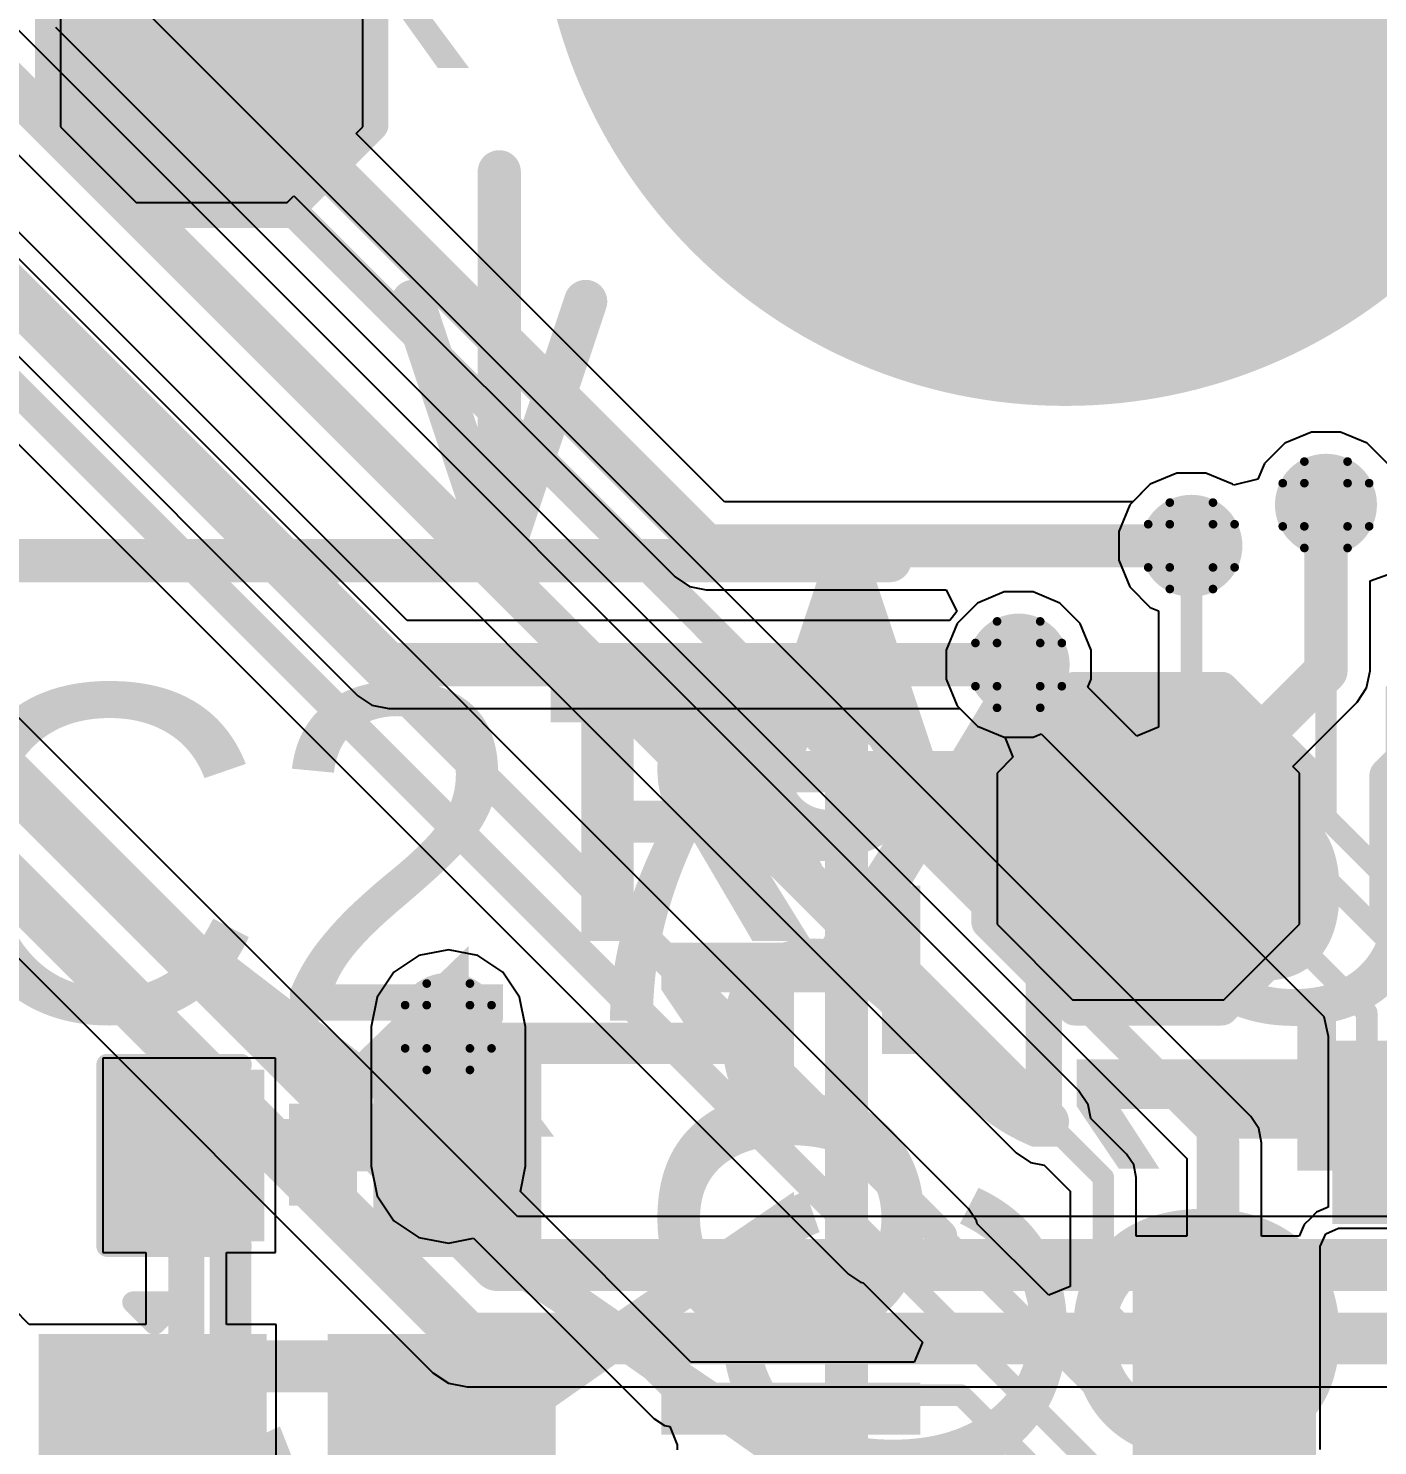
# Model space of a CAD drawing. Header units: inches. Extents: x -1 to 13, y -1.6 to 0.5.
# Drawn here: x 2.2206 to 2.533, y -0.3628 to -0.0347 of the extents above; entities that cross this region are included whole.
import ezdxf

# ---------------------------------------------------------------- set-up
doc = ezdxf.new("R2010")
doc.units = ezdxf.units.IN
doc.header["$MEASUREMENT"] = 0
for name, color, linetype in [('Bottom Layer', 5, 'Continuous'), ('Bottom Overlay', 54, 'Continuous'), ('Bottom Paste', 16, 'Continuous'), ('Bottom Solder', 6, 'Continuous'), ('Dimensions', 6, 'Continuous'), ('Drill Drawing', 1, 'Continuous'), ('Multi-Layer', 9, 'Continuous'), ('Pad Holes', 156, 'Continuous'), ('Top Glue Points', 56, 'Continuous'), ('Top Layer', 1, 'Continuous'), ('Top Overlay', 2, 'Continuous'), ('Top Paste', 8, 'Continuous'), ('Top Solder', 216, 'Continuous'), ('Via Holes', 16, 'Continuous')]:
    doc.layers.add(name, color=color, linetype=linetype)
doc.styles.add('Arial', font='', dxfattribs={"height": 0.2})
doc.styles.add('Arial_Bold', font='', dxfattribs={"height": 0.2})
doc.styles.get('Arial').set_extended_font_data('Arial')
doc.styles.get('Arial_Bold').set_extended_font_data('Arial', bold=True)

# ---------------------------------------------------------------- blocks, each defined once
blk = doc.blocks.new('SPACER_5')
at = {"layer": 'Bottom Layer'}
h = blk.add_hatch(color=5, dxfattribs=at)
edge = h.paths.add_edge_path()
edge.add_arc((0, 0), 0.1181102, 0, 360)
at = {"layer": 'Bottom Solder'}
h = blk.add_hatch(color=6, dxfattribs=at)
edge = h.paths.add_edge_path()
edge.add_arc((0, 0), 0.1221102, 0, 360)
at = {"layer": 'Multi-Layer'}
h = blk.add_hatch(color=9, dxfattribs=at)
edge = h.paths.add_edge_path()
edge.add_arc((0, 0), 0.1181102, 0, 360)
at = {"layer": 'Pad Holes'}
h = blk.add_hatch(color=7, dxfattribs=at)
edge = h.paths.add_edge_path()
edge.add_arc((0, 0), 0.0728346, 0, 360)
at = {"layer": 'Top Layer'}
h = blk.add_hatch(color=1, dxfattribs=at)
edge = h.paths.add_edge_path()
edge.add_arc((0, 0), 0.1181102, 0, 360)
at = {"layer": 'Top Solder'}
h = blk.add_hatch(color=216, dxfattribs=at)
edge = h.paths.add_edge_path()
edge.add_arc((0, 0), 0.1221102, 0, 360)
blk = doc.blocks.new('CAP_0603_44')
at = {"layer": 'Top Layer'}
for points in [[(-0.015, 0.0175), (-0.015, -0.0175), (-0.045, -0.0175), (-0.045, 0.0175)], [(0.045, 0.0175), (0.045, -0.0175), (0.015, -0.0175), (0.015, 0.0175)]]:
    blk.add_hatch(color=1, dxfattribs=at).paths.add_polyline_path(points)
at = {"layer": 'Top Paste'}
for points in [[(-0.015, 0.0175), (-0.015, -0.0175), (-0.045, -0.0175), (-0.045, 0.0175)], [(0.045, 0.0175), (0.045, -0.0175), (0.015, -0.0175), (0.015, 0.0175)]]:
    blk.add_hatch(color=8, dxfattribs=at).paths.add_polyline_path(points)
at = {"layer": 'Top Solder'}
for points in [[(-0.0126378, 0.0198622), (-0.0126378, -0.0198622), (-0.0473622, -0.0198622), (-0.0473622, 0.0198622)], [(0.0473622, 0.0198622), (0.0473622, -0.0198622), (0.0126378, -0.0198622), (0.0126378, 0.0198622)]]:
    blk.add_hatch(color=216, dxfattribs=at).paths.add_polyline_path(points)
at = {"layer": 'Top Overlay', "const_width": 0.005}
for points in [[(-0.049, -0.021), (-0.049, 0.021)], [(-0.049, 0.021), (-0.018, 0.021)], [(0.018, 0.021), (0.049, 0.021)], [(0.049, -0.021), (0.049, 0.021)], [(-0.049, -0.021), (-0.018, -0.021)], [(0.018, -0.021), (0.049, -0.021)]]:
    blk.add_lwpolyline(points, dxfattribs=at)
at = {"layer": 'Top Overlay', "const_width": 0.0025}
for points in [[(-0.05025, 0.021, 1), (-0.04775, 0.021, 1)], [(-0.05025, 0.021, 1), (-0.04775, 0.021, 1)], [(-0.01925, 0.021, 1), (-0.01675, 0.021, 1)], [(0.01675, 0.021, 1), (0.01925, 0.021, 1)], [(0.04775, 0.021, 1), (0.05025, 0.021, 1)], [(0.04775, 0.021, 1), (0.05025, 0.021, 1)], [(-0.05025, -0.021, 1), (-0.04775, -0.021, 1)], [(-0.05025, -0.021, 1), (-0.04775, -0.021, 1)], [(-0.01925, -0.021, 1), (-0.01675, -0.021, 1)], [(0.01675, -0.021, 1), (0.01925, -0.021, 1)], [(0.04775, -0.021, 1), (0.05025, -0.021, 1)], [(0.04775, -0.021, 1), (0.05025, -0.021, 1)]]:
    blk.add_lwpolyline(points, format="xyb", close=True, dxfattribs=at)
blk = doc.blocks.new('TEST_POINT_B_93')
at = {"layer": 'Bottom Layer'}
blk.add_hatch(color=5, dxfattribs=at).paths.add_polyline_path([(0.015, 0.03), (-0.015, 0.03), (-0.03, 0.015), (-0.03, -0.015), (-0.015, -0.03), (0.015, -0.03), (0.03, -0.015), (0.03, 0.015)])
at = {"layer": 'Bottom Paste'}
blk.add_hatch(color=16, dxfattribs=at).paths.add_polyline_path([(0.015, 0.03), (-0.015, 0.03), (-0.03, 0.015), (-0.03, -0.015), (-0.015, -0.03), (0.015, -0.03), (0.03, -0.015), (0.03, 0.015)])
at = {"layer": 'Bottom Solder'}
blk.add_hatch(color=6, dxfattribs=at).paths.add_polyline_path([(0.017, 0.034), (-0.017, 0.034), (-0.034, 0.017), (-0.034, -0.017), (-0.017, -0.034), (0.017, -0.034), (0.034, -0.017), (0.034, 0.017)])
at = {"layer": 'Bottom Overlay', "const_width": 0.007874}
for points in [[(-0.017, 0.037), (-0.037, 0.017)], [(0.017, 0.037), (-0.017, 0.037)], [(0.037, 0.017), (0.017, 0.037)], [(-0.037, 0.017), (-0.037, -0.017)], [(0.037, 0.017), (0.037, -0.017)], [(-0.017, -0.037), (-0.037, -0.017)], [(0.037, -0.017), (0.017, -0.037)], [(0.017, -0.037), (-0.017, -0.037)]]:
    blk.add_lwpolyline(points, dxfattribs=at)
at = {"layer": 'Bottom Overlay', "const_width": 0.003937}
for points in [[(-0.0189685, 0.037, 1), (-0.0150315, 0.037, 1)], [(-0.0189685, 0.037, 1), (-0.0150315, 0.037, 1)], [(0.0150315, 0.037, 1), (0.0189685, 0.037, 1)], [(0.0150315, 0.037, 1), (0.0189685, 0.037, 1)], [(-0.0389685, 0.017, 1), (-0.0350315, 0.017, 1)], [(-0.0389685, 0.017, 1), (-0.0350315, 0.017, 1)], [(0.0350315, 0.017, 1), (0.0389685, 0.017, 1)], [(0.0350315, 0.017, 1), (0.0389685, 0.017, 1)], [(-0.0389685, -0.017, 1), (-0.0350315, -0.017, 1)], [(-0.0389685, -0.017, 1), (-0.0350315, -0.017, 1)], [(0.0350315, -0.017, 1), (0.0389685, -0.017, 1)], [(0.0350315, -0.017, 1), (0.0389685, -0.017, 1)], [(-0.0189685, -0.037, 1), (-0.0150315, -0.037, 1)], [(-0.0189685, -0.037, 1), (-0.0150315, -0.037, 1)], [(0.0150315, -0.037, 1), (0.0189685, -0.037, 1)], [(0.0150315, -0.037, 1), (0.0189685, -0.037, 1)]]:
    blk.add_lwpolyline(points, format="xyb", close=True, dxfattribs=at)
blk = doc.blocks.new('TEST_POINT_B_94')
at = {"layer": 'Bottom Layer'}
blk.add_hatch(color=5, dxfattribs=at).paths.add_polyline_path([(0.015, 0.03), (-0.015, 0.03), (-0.03, 0.015), (-0.03, -0.015), (-0.015, -0.03), (0.015, -0.03), (0.03, -0.015), (0.03, 0.015)])
at = {"layer": 'Bottom Paste'}
blk.add_hatch(color=16, dxfattribs=at).paths.add_polyline_path([(0.015, 0.03), (-0.015, 0.03), (-0.03, 0.015), (-0.03, -0.015), (-0.015, -0.03), (0.015, -0.03), (0.03, -0.015), (0.03, 0.015)])
at = {"layer": 'Bottom Solder'}
blk.add_hatch(color=6, dxfattribs=at).paths.add_polyline_path([(0.017, 0.034), (-0.017, 0.034), (-0.034, 0.017), (-0.034, -0.017), (-0.017, -0.034), (0.017, -0.034), (0.034, -0.017), (0.034, 0.017)])
at = {"layer": 'Bottom Overlay', "const_width": 0.007874}
for points in [[(-0.017, 0.037), (-0.037, 0.017)], [(0.017, 0.037), (-0.017, 0.037)], [(0.037, 0.017), (0.017, 0.037)], [(-0.037, 0.017), (-0.037, -0.017)], [(0.037, 0.017), (0.037, -0.017)], [(-0.017, -0.037), (-0.037, -0.017)], [(0.037, -0.017), (0.017, -0.037)], [(0.017, -0.037), (-0.017, -0.037)]]:
    blk.add_lwpolyline(points, dxfattribs=at)
at = {"layer": 'Bottom Overlay', "const_width": 0.003937}
for points in [[(-0.0189685, 0.037, 1), (-0.0150315, 0.037, 1)], [(-0.0189685, 0.037, 1), (-0.0150315, 0.037, 1)], [(0.0150315, 0.037, 1), (0.0189685, 0.037, 1)], [(0.0150315, 0.037, 1), (0.0189685, 0.037, 1)], [(-0.0389685, 0.017, 1), (-0.0350315, 0.017, 1)], [(-0.0389685, 0.017, 1), (-0.0350315, 0.017, 1)], [(0.0350315, 0.017, 1), (0.0389685, 0.017, 1)], [(0.0350315, 0.017, 1), (0.0389685, 0.017, 1)], [(-0.0389685, -0.017, 1), (-0.0350315, -0.017, 1)], [(-0.0389685, -0.017, 1), (-0.0350315, -0.017, 1)], [(0.0350315, -0.017, 1), (0.0389685, -0.017, 1)], [(0.0350315, -0.017, 1), (0.0389685, -0.017, 1)], [(-0.0189685, -0.037, 1), (-0.0150315, -0.037, 1)], [(-0.0189685, -0.037, 1), (-0.0150315, -0.037, 1)], [(0.0150315, -0.037, 1), (0.0189685, -0.037, 1)], [(0.0150315, -0.037, 1), (0.0189685, -0.037, 1)]]:
    blk.add_lwpolyline(points, format="xyb", close=True, dxfattribs=at)
blk = doc.blocks.new('QFN_56__7X7__125')
at = {"layer": 'Top Layer'}
for points in [[(-0.1525787, -0.0984251), (-0.1181299, -0.0984251), (-0.1181299, -0.1062991), (-0.1525787, -0.1062991)], [(-0.1062992, -0.1525786), (-0.1062992, -0.1181298), (-0.0984252, -0.1181298), (-0.0984252, -0.1525786)], [(-0.0905512, -0.1525786), (-0.0905512, -0.1181298), (-0.0826772, -0.1181298), (-0.0826772, -0.1525786)], [(-0.0748031, -0.1525786), (-0.0748031, -0.1181298), (-0.0669291, -0.1181298), (-0.0669291, -0.1525786)]]:
    blk.add_hatch(color=1, dxfattribs=at).paths.add_polyline_path(points)
at = {"layer": 'Top Paste'}
for points in [[(-0.1525787, -0.0984251), (-0.1181299, -0.0984251), (-0.1181299, -0.1062991), (-0.1525787, -0.1062991)], [(-0.1062992, -0.1525786), (-0.1062992, -0.1181298), (-0.0984252, -0.1181298), (-0.0984252, -0.1525786)], [(-0.0905512, -0.1525786), (-0.0905512, -0.1181298), (-0.0826772, -0.1181298), (-0.0826772, -0.1525786)], [(-0.0748031, -0.1525786), (-0.0748031, -0.1181298), (-0.0669291, -0.1181298), (-0.0669291, -0.1525786)]]:
    blk.add_hatch(color=8, dxfattribs=at).paths.add_polyline_path(points)
at = {"layer": 'Top Solder'}
for points in [[(-0.1565787, -0.0944251), (-0.1141299, -0.0944251), (-0.1141299, -0.1102991), (-0.1565787, -0.1102991)], [(-0.1102992, -0.1565786), (-0.1102992, -0.1141298), (-0.0944252, -0.1141298), (-0.0944252, -0.1565786)], [(-0.0945512, -0.1565786), (-0.0945512, -0.1141298), (-0.0786772, -0.1141298), (-0.0786772, -0.1565786)], [(-0.0788031, -0.1565786), (-0.0788031, -0.1141298), (-0.0629291, -0.1141298), (-0.0629291, -0.1565786)], [(-0.0630551, -0.1565786), (-0.0630551, -0.1141298), (-0.0471811, -0.1141298), (-0.0471811, -0.1565786)]]:
    blk.add_hatch(color=216, dxfattribs=at).paths.add_polyline_path(points)
at = {"layer": 'Top Overlay', "const_width": 0.007874}
for points in [[(-0.1377953, -0.1377952), (-0.1377953, -0.1181101)], [(-0.1181102, -0.1377952), (-0.1377953, -0.1377952)]]:
    blk.add_lwpolyline(points, dxfattribs=at)
at = {"layer": 'Top Overlay', "const_width": 0.003937}
for points in [[(-0.1397638, -0.1181101, 1), (-0.1358268, -0.1181101, 1)], [(-0.1397638, -0.1377952, 1), (-0.1358268, -0.1377952, 1)], [(-0.1397638, -0.1377952, 1), (-0.1358268, -0.1377952, 1)], [(-0.1200787, -0.1377952, 1), (-0.1161417, -0.1377952, 1)]]:
    blk.add_lwpolyline(points, format="xyb", close=True, dxfattribs=at)
blk = doc.blocks.new('MCSJK_7U_12_00_10_10_80_B_10_128')
at = {"layer": 'Top Layer'}
for points in [[(-0.07086615, 0.05708665), (-0.01574805, 0.05708665), (-0.01574805, 0.00984255), (-0.07086615, 0.00984255)], [(0.01574805, 0.05708665), (0.07086615, 0.05708665), (0.07086615, 0.00984255), (0.01574805, 0.00984255)], [(-0.07086615, -0.00984245), (-0.01574805, -0.00984245), (-0.01574805, -0.05708655), (-0.07086615, -0.05708655)], [(0.01574805, -0.00984245), (0.07086615, -0.00984245), (0.07086615, -0.05708655), (0.01574805, -0.05708655)]]:
    blk.add_hatch(color=1, dxfattribs=at).paths.add_polyline_path(points)
at = {"layer": 'Top Paste'}
for points in [[(-0.07086615, 0.05708665), (-0.01574805, 0.05708665), (-0.01574805, 0.00984255), (-0.07086615, 0.00984255)], [(0.01574805, 0.05708665), (0.07086615, 0.05708665), (0.07086615, 0.00984255), (0.01574805, 0.00984255)], [(-0.07086615, -0.00984245), (-0.01574805, -0.00984245), (-0.01574805, -0.05708655), (-0.07086615, -0.05708655)], [(0.01574805, -0.00984245), (0.07086615, -0.00984245), (0.07086615, -0.05708655), (0.01574805, -0.05708655)]]:
    blk.add_hatch(color=8, dxfattribs=at).paths.add_polyline_path(points)
at = {"layer": 'Top Solder'}
for points in [[(-0.07362205, 0.05984255), (-0.01299215, 0.05984255), (-0.01299215, 0.00708665), (-0.07362205, 0.00708665)], [(0.01299215, 0.05984255), (0.07362205, 0.05984255), (0.07362205, 0.00708665), (0.01299215, 0.00708665)], [(-0.07362205, -0.00708655), (-0.01299215, -0.00708655), (-0.01299215, -0.05984245), (-0.07362205, -0.05984245)], [(0.01299215, -0.00708655), (0.07362205, -0.00708655), (0.07362205, -0.05984245), (0.01299215, -0.05984245)]]:
    blk.add_hatch(color=216, dxfattribs=at).paths.add_polyline_path(points)
at = {"layer": 'Top Overlay', "const_width": 0.005}
for points in [[(0.008, 0.051), (-0.008, 0.051)], [(-0.065, -0.002), (-0.065, 0.004)], [(0.065, -0.002), (0.065, 0.004)], [(-0.076, -0.033), (-0.081, -0.028)], [(-0.081, -0.038), (-0.081, -0.028)], [(-0.081, -0.038), (-0.076, -0.033)], [(0.008, -0.0509999), (-0.008, -0.0509999)]]:
    blk.add_lwpolyline(points, dxfattribs=at)
at = {"layer": 'Top Overlay', "const_width": 0.0025}
for points in [[(-0.00925, 0.051, 1), (-0.00675, 0.051, 1)], [(0.00675, 0.051, 1), (0.00925, 0.051, 1)], [(-0.06625, 0.004, 1), (-0.06375, 0.004, 1)], [(0.06375, 0.004, 1), (0.06625, 0.004, 1)], [(-0.06625, -0.002, 1), (-0.06375, -0.002, 1)], [(0.06375, -0.002, 1), (0.06625, -0.002, 1)], [(-0.08225, -0.028, 1), (-0.07975, -0.028, 1)], [(-0.08225, -0.028, 1), (-0.07975, -0.028, 1)], [(-0.07725, -0.033, 1), (-0.07475, -0.033, 1)], [(-0.07725, -0.033, 1), (-0.07475, -0.033, 1)], [(-0.08225, -0.038, 1), (-0.07975, -0.038, 1)], [(-0.08225, -0.038, 1), (-0.07975, -0.038, 1)], [(-0.00925, -0.0509999, 1), (-0.00675, -0.0509999, 1)], [(0.00675, -0.0509999, 1), (0.00925, -0.0509999, 1)]]:
    blk.add_lwpolyline(points, format="xyb", close=True, dxfattribs=at)
blk = doc.blocks.new('TEST_POINT_B_130')
at = {"layer": 'Bottom Layer'}
blk.add_hatch(color=5, dxfattribs=at).paths.add_polyline_path([(0.015, 0.03), (-0.015, 0.03), (-0.03, 0.015), (-0.03, -0.015), (-0.015, -0.03), (0.015, -0.03), (0.03, -0.015), (0.03, 0.015)])
at = {"layer": 'Bottom Paste'}
blk.add_hatch(color=16, dxfattribs=at).paths.add_polyline_path([(0.015, 0.03), (-0.015, 0.03), (-0.03, 0.015), (-0.03, -0.015), (-0.015, -0.03), (0.015, -0.03), (0.03, -0.015), (0.03, 0.015)])
at = {"layer": 'Bottom Solder'}
blk.add_hatch(color=6, dxfattribs=at).paths.add_polyline_path([(0.017, 0.034), (-0.017, 0.034), (-0.034, 0.017), (-0.034, -0.017), (-0.017, -0.034), (0.017, -0.034), (0.034, -0.017), (0.034, 0.017)])
at = {"layer": 'Bottom Overlay', "const_width": 0.007874}
for points in [[(-0.017, 0.037), (-0.037, 0.017)], [(0.017, 0.037), (-0.017, 0.037)], [(0.037, 0.017), (0.017, 0.037)], [(-0.037, 0.017), (-0.037, -0.017)], [(0.037, 0.017), (0.037, -0.017)], [(-0.017, -0.037), (-0.037, -0.017)], [(0.037, -0.017), (0.017, -0.037)], [(0.017, -0.037), (-0.017, -0.037)]]:
    blk.add_lwpolyline(points, dxfattribs=at)
at = {"layer": 'Bottom Overlay', "const_width": 0.003937}
for points in [[(-0.0189685, 0.037, 1), (-0.0150315, 0.037, 1)], [(-0.0189685, 0.037, 1), (-0.0150315, 0.037, 1)], [(0.0150315, 0.037, 1), (0.0189685, 0.037, 1)], [(0.0150315, 0.037, 1), (0.0189685, 0.037, 1)], [(-0.0389685, 0.017, 1), (-0.0350315, 0.017, 1)], [(-0.0389685, 0.017, 1), (-0.0350315, 0.017, 1)], [(0.0350315, 0.017, 1), (0.0389685, 0.017, 1)], [(0.0350315, 0.017, 1), (0.0389685, 0.017, 1)], [(-0.0389685, -0.017, 1), (-0.0350315, -0.017, 1)], [(-0.0389685, -0.017, 1), (-0.0350315, -0.017, 1)], [(0.0350315, -0.017, 1), (0.0389685, -0.017, 1)], [(0.0350315, -0.017, 1), (0.0389685, -0.017, 1)], [(-0.0189685, -0.037, 1), (-0.0150315, -0.037, 1)], [(-0.0189685, -0.037, 1), (-0.0150315, -0.037, 1)], [(0.0150315, -0.037, 1), (0.0189685, -0.037, 1)], [(0.0150315, -0.037, 1), (0.0189685, -0.037, 1)]]:
    blk.add_lwpolyline(points, format="xyb", close=True, dxfattribs=at)

msp = doc.modelspace()

# ---------------------------------------------------------------- hatches: boundary and pattern name
at = {"layer": 'Bottom Layer'}
h = msp.add_hatch(color=5, dxfattribs=at)
edge = h.paths.add_edge_path()
edge.add_arc((2.521, -0.145), 0.011811, 0, 360)
h = msp.add_hatch(color=5, dxfattribs=at)
edge = h.paths.add_edge_path()
edge.add_arc((2.4898422, -0.1545), 0.011811, 0, 360)
h = msp.add_hatch(color=5, dxfattribs=at)
edge = h.paths.add_edge_path()
edge.add_arc((2.4498422, -0.182), 0.011811, 0, 360)
h = msp.add_hatch(color=5, dxfattribs=at)
edge = h.paths.add_edge_path()
edge.add_arc((2.3178, -0.2658352), 0.011811, 0, 360)
at = {"layer": 'Top Glue Points'}
msp.add_hatch(color=56, dxfattribs=at).paths.add_polyline_path([(2.28093, -0.30723), (2.29667, -0.30723), (2.29667, -0.28361), (2.28093, -0.28361)])
at = {"layer": 'Top Layer'}
h = msp.add_hatch(color=1, dxfattribs=at)
edge = h.paths.add_edge_path()
edge.add_arc((2.521, -0.145), 0.011811, 0, 360)
h = msp.add_hatch(color=1, dxfattribs=at)
edge = h.paths.add_edge_path()
edge.add_arc((2.4898422, -0.1545), 0.011811, 0, 360)
h = msp.add_hatch(color=1, dxfattribs=at)
edge = h.paths.add_edge_path()
edge.add_arc((2.4498422, -0.182), 0.011811, 0, 360)
h = msp.add_hatch(color=1, dxfattribs=at)
edge = h.paths.add_edge_path()
edge.add_arc((2.3178, -0.2658352), 0.011811, 0, 360)
at = {"layer": 'Via Holes'}
h = msp.add_hatch(color=7, dxfattribs=at)
edge = h.paths.add_edge_path()
edge.add_arc((2.521, -0.145), 0.0059055, 0, 360)
h = msp.add_hatch(color=7, dxfattribs=at)
edge = h.paths.add_edge_path()
edge.add_arc((2.4898422, -0.1545), 0.0059055, 0, 360)
h = msp.add_hatch(color=7, dxfattribs=at)
edge = h.paths.add_edge_path()
edge.add_arc((2.4498422, -0.182), 0.0059055, 0, 360)
h = msp.add_hatch(color=7, dxfattribs=at)
edge = h.paths.add_edge_path()
edge.add_arc((2.3178, -0.2658352), 0.0059055, 0, 360)

# ---------------------------------------------------------------- linework, layer by layer
at = {"layer": 'Bottom Layer'}
for p, q in [((2.3338105, -0.3097845), (1.9960955, 0.0279306)), ((1.9764776, -0.0082155), (2.3141925, -0.3459303)), ((2.228, -0.0225), (2.228, -0.0575)), ((2.298, -0.0575), (2.298, -0.0225)), ((2.3082463, -0.1718041), (2.1954826, -0.0590404)), ((2.228, -0.0575), (2.2455, -0.075)), ((2.2964597, -0.0590403), (2.298, -0.0575)), ((2.3817235, -0.1443041), (2.2964597, -0.0590403)), ((2.1810634, -0.0734596), (2.2968134, -0.1892096)), ((2.2455, -0.075), (2.2805, -0.075)), ((2.2805, -0.075), (2.2820405, -0.0734595)), ((2.2820405, -0.0734595), (2.3702906, -0.1617096)), ((2.5114774, -0.1307484), (2.5067484, -0.1354774)), ((2.5176561, -0.128189), (2.5114774, -0.1307484)), ((2.5243439, -0.128189), (2.5176561, -0.128189)), ((2.5305226, -0.1307484), (2.5243439, -0.128189)), ((2.5352515, -0.1354773), (2.5305226, -0.1307484)), ((2.4864983, -0.137689), (2.4803196, -0.1402484)), ((2.4931861, -0.137689), (2.4864983, -0.137689)), ((2.4993648, -0.1402484), (2.4931861, -0.137689)), ((2.5067484, -0.1354774), (2.5052594, -0.1390719)), ((2.4803196, -0.1402484), (2.4762639, -0.1443041)), ((2.4995696, -0.1404532), (2.4993648, -0.1402484)), ((2.5052594, -0.1390719), (2.4995696, -0.1404532)), ((2.4762639, -0.1443041), (2.3817235, -0.1443041)), ((2.3702906, -0.1617096), (2.3735984, -0.1639198)), ((2.3735984, -0.1639198), (2.3775002, -0.1646959)), ((2.5311959, -0.1626212), (2.5361959, -0.1608237)), ((2.5311959, -0.1834522), (2.5311959, -0.1626212)), ((2.3775002, -0.1646959), (2.4330345, -0.1646959)), ((2.4330345, -0.1646959), (2.4355316, -0.1696959)), ((2.4355316, -0.1696959), (2.4339473, -0.1718041)), ((2.4339473, -0.1718041), (2.3082463, -0.1718041)), ((2.5304198, -0.187354), (2.5311959, -0.1834522)), ((2.2968134, -0.1892096), (2.3001212, -0.1914198)), ((2.5282096, -0.1906618), (2.5304198, -0.187354)), ((2.3001212, -0.1914198), (2.304023, -0.1921959)), ((2.304023, -0.1921959), (2.4362639, -0.1921959)), ((2.4362639, -0.1921959), (2.4403196, -0.1962516)), ((2.5133018, -0.2055696), (2.5282096, -0.1906618)), ((2.4403196, -0.1962516), (2.4464983, -0.198811)), ((2.4464983, -0.198811), (2.4466083, -0.198811)), ((2.4466083, -0.198811), (2.4485218, -0.2034304)), ((2.4485218, -0.2034304), (2.4448422, -0.20711)), ((2.5148422, -0.20711), (2.5133018, -0.2055696)), ((2.4448422, -0.20711), (2.4448422, -0.24211)), ((2.5148422, -0.24211), (2.5148422, -0.20711)), ((2.4448422, -0.24211), (2.4623422, -0.25961)), ((2.4973422, -0.25961), (2.5148422, -0.24211)), ((2.4623422, -0.25961), (2.4973422, -0.25961)), ((2.8030411, -0.3097845), (2.3338105, -0.3097845)), ((2.3141925, -0.3459303), (2.3141927, -0.3459306)), ((2.3141927, -0.3459306), (2.3178313, -0.3483618)), ((2.3178313, -0.3483618), (2.3221233, -0.3492155)), ((2.3221233, -0.3492155), (2.7913543, -0.3492155))]:
    msp.add_line(p, q, dxfattribs=at)
for points, const_width in [([(1.9881649, 0.02), (2.3291649, -0.321)], 0.012), ([(1.9811233, 0.003), (2.3221233, -0.338)], 0.012), ([(2.162023, -0.04), (2.304023, -0.182)], 0.01), ([(2.2630002, -0.04), (2.3775002, -0.1545)], 0.01), ([(2.263, -0.04), (2.2630002, -0.04)], 0.005), ([(2.521, -0.1834522), (2.521, -0.145)], 0.01), ([(2.3775002, -0.1545), (2.4898422, -0.1545)], 0.01), ([(2.304023, -0.182), (2.4498422, -0.182)], 0.01), ([(2.4798422, -0.22461), (2.521, -0.1834522)], 0.01), ([(2.3291649, -0.321), (2.8030416, -0.321)], 0.012), ([(2.3221233, -0.338), (2.796, -0.338)], 0.012)]:
    msp.add_lwpolyline(points, dxfattribs=dict(at, const_width=const_width))
for points, const_width in [([(2.2605002, -0.04, 1), (2.2655002, -0.04, 1)], 0.005), ([(2.26175, -0.04, 1), (2.26425, -0.04, 1)], 0.0025), ([(2.2617502, -0.04, 1), (2.2642502, -0.04, 1)], 0.0025), ([(2.5185, -0.145, 1), (2.5235, -0.145, 1)], 0.005), ([(2.3750002, -0.1545, 1), (2.3800002, -0.1545, 1)], 0.005), ([(2.3750002, -0.1545, 1), (2.3800002, -0.1545, 1)], 0.005), ([(2.4873422, -0.1545, 1), (2.4923422, -0.1545, 1)], 0.005), ([(2.301523, -0.182, 1), (2.306523, -0.182, 1)], 0.005), ([(2.301523, -0.182, 1), (2.306523, -0.182, 1)], 0.005), ([(2.4473422, -0.182, 1), (2.4523422, -0.182, 1)], 0.005), ([(2.5185, -0.1834522, 1), (2.5235, -0.1834522, 1)], 0.005), ([(2.5185, -0.1834522, 1), (2.5235, -0.1834522, 1)], 0.005), ([(2.4773422, -0.22461, 1), (2.4823422, -0.22461, 1)], 0.005), ([(2.3261649, -0.321, 1), (2.3321649, -0.321, 1)], 0.006), ([(2.3261649, -0.321, 1), (2.3321649, -0.321, 1)], 0.006), ([(2.3191233, -0.338, 1), (2.3251233, -0.338, 1)], 0.006), ([(2.3191233, -0.338, 1), (2.3251233, -0.338, 1)], 0.006)]:
    msp.add_lwpolyline(points, format="xyb", close=True, dxfattribs=dict(at, const_width=const_width))
at = {"layer": 'Dimensions', "const_width": 0.01}
for points in [[(2.3295919, -0.1579254), (2.3295919, -0.067912)], [(2.3095919, -0.0979254), (2.3295919, -0.1579254)], [(2.3295919, -0.1579254), (2.3495919, -0.0979254)], [(1.5118945, -0.1579254), (2.42, -0.1579254)], [(2.0237055, -0.1579254), (2.3395919, -0.1579254)], [(2.39, -0.2179254), (2.41, -0.1579254)], [(2.41, -0.1579254), (2.43, -0.2179254)], [(2.41, -0.3709105), (2.41, -0.1579254)]]:
    msp.add_lwpolyline(points, dxfattribs=at)
at = {"layer": 'Dimensions', "const_width": 0.005}
for points in [[(2.3270919, -0.067912, 1), (2.3320919, -0.067912, 1)], [(2.3070919, -0.0979254, 1), (2.3120919, -0.0979254, 1)], [(2.3470919, -0.0979254, 1), (2.3520919, -0.0979254, 1)], [(2.3270919, -0.1579254, 1), (2.3320919, -0.1579254, 1)], [(2.3270919, -0.1579254, 1), (2.3320919, -0.1579254, 1)], [(2.3270919, -0.1579254, 1), (2.3320919, -0.1579254, 1)], [(2.3370919, -0.1579254, 1), (2.3420919, -0.1579254, 1)], [(2.4075, -0.1579254, 1), (2.4125, -0.1579254, 1)], [(2.4075, -0.1579254, 1), (2.4125, -0.1579254, 1)], [(2.4075, -0.1579254, 1), (2.4125, -0.1579254, 1)], [(2.4175, -0.1579254, 1), (2.4225, -0.1579254, 1)], [(2.3875, -0.2179254, 1), (2.3925, -0.2179254, 1)], [(2.4275, -0.2179254, 1), (2.4325, -0.2179254, 1)]]:
    msp.add_lwpolyline(points, format="xyb", close=True, dxfattribs=at)
at = {"layer": 'Drill Drawing', "const_width": 0.002}
for points in [[(2.516, -0.14), (2.516, -0.135)], [(2.516, -0.135), (2.526, -0.135)], [(2.526, -0.14), (2.526, -0.135)], [(2.511, -0.15), (2.511, -0.14)], [(2.511, -0.14), (2.516, -0.14)], [(2.526, -0.14), (2.531, -0.14)], [(2.531, -0.15), (2.531, -0.14)], [(2.4848422, -0.1495), (2.4848422, -0.1445)], [(2.4848422, -0.1445), (2.4948422, -0.1445)], [(2.4948422, -0.1495), (2.4948422, -0.1445)], [(2.4798422, -0.1595), (2.4798422, -0.1495)], [(2.4798422, -0.1495), (2.4848422, -0.1495)], [(2.4948422, -0.1495), (2.4998422, -0.1495)], [(2.4998422, -0.1595), (2.4998422, -0.1495)], [(2.511, -0.15), (2.516, -0.15)], [(2.516, -0.155), (2.516, -0.15)], [(2.526, -0.15), (2.531, -0.15)], [(2.526, -0.155), (2.526, -0.15)], [(2.516, -0.155), (2.526, -0.155)], [(2.4798422, -0.1595), (2.4848422, -0.1595)], [(2.4848422, -0.1645), (2.4848422, -0.1595)], [(2.4948422, -0.1595), (2.4998422, -0.1595)], [(2.4948422, -0.1645), (2.4948422, -0.1595)], [(2.4848422, -0.1645), (2.4948422, -0.1645)], [(2.4448422, -0.177), (2.4448422, -0.172)], [(2.4448422, -0.172), (2.4548422, -0.172)], [(2.4548422, -0.177), (2.4548422, -0.172)], [(2.4398422, -0.187), (2.4398422, -0.177)], [(2.4398422, -0.177), (2.4448422, -0.177)], [(2.4548422, -0.177), (2.4598422, -0.177)], [(2.4598422, -0.187), (2.4598422, -0.177)], [(2.4398422, -0.187), (2.4448422, -0.187)], [(2.4448422, -0.192), (2.4448422, -0.187)], [(2.4548422, -0.187), (2.4598422, -0.187)], [(2.4548422, -0.192), (2.4548422, -0.187)], [(2.4448422, -0.192), (2.4548422, -0.192)], [(2.3128, -0.2608352), (2.3128, -0.2558352)], [(2.3128, -0.2558352), (2.3228, -0.2558352)], [(2.3228, -0.2608352), (2.3228, -0.2558352)], [(2.3078, -0.2708352), (2.3078, -0.2608352)], [(2.3078, -0.2608352), (2.3128, -0.2608352)], [(2.3228, -0.2608352), (2.3278, -0.2608352)], [(2.3278, -0.2708352), (2.3278, -0.2608352)], [(2.3078, -0.2708352), (2.3128, -0.2708352)], [(2.3128, -0.2758352), (2.3128, -0.2708352)], [(2.3228, -0.2708352), (2.3278, -0.2708352)], [(2.3228, -0.2758352), (2.3228, -0.2708352)], [(2.3128, -0.2758352), (2.3228, -0.2758352)]]:
    msp.add_lwpolyline(points, dxfattribs=at)
at = {"layer": 'Drill Drawing', "const_width": 0.001}
for points in [[(2.5155, -0.135, 1), (2.5165, -0.135, 1)], [(2.5155, -0.135, 1), (2.5165, -0.135, 1)], [(2.5255, -0.135, 1), (2.5265, -0.135, 1)], [(2.5255, -0.135, 1), (2.5265, -0.135, 1)], [(2.5105, -0.14, 1), (2.5115, -0.14, 1)], [(2.5105, -0.14, 1), (2.5115, -0.14, 1)], [(2.5155, -0.14, 1), (2.5165, -0.14, 1)], [(2.5155, -0.14, 1), (2.5165, -0.14, 1)], [(2.5255, -0.14, 1), (2.5265, -0.14, 1)], [(2.5255, -0.14, 1), (2.5265, -0.14, 1)], [(2.5305, -0.14, 1), (2.5315, -0.14, 1)], [(2.5305, -0.14, 1), (2.5315, -0.14, 1)], [(2.4843422, -0.1445, 1), (2.4853422, -0.1445, 1)], [(2.4843422, -0.1445, 1), (2.4853422, -0.1445, 1)], [(2.4943422, -0.1445, 1), (2.4953422, -0.1445, 1)], [(2.4943422, -0.1445, 1), (2.4953422, -0.1445, 1)], [(2.4793422, -0.1495, 1), (2.4803422, -0.1495, 1)], [(2.4793422, -0.1495, 1), (2.4803422, -0.1495, 1)], [(2.4843422, -0.1495, 1), (2.4853422, -0.1495, 1)], [(2.4843422, -0.1495, 1), (2.4853422, -0.1495, 1)], [(2.4943422, -0.1495, 1), (2.4953422, -0.1495, 1)], [(2.4943422, -0.1495, 1), (2.4953422, -0.1495, 1)], [(2.4993422, -0.1495, 1), (2.5003422, -0.1495, 1)], [(2.4993422, -0.1495, 1), (2.5003422, -0.1495, 1)], [(2.5105, -0.15, 1), (2.5115, -0.15, 1)], [(2.5105, -0.15, 1), (2.5115, -0.15, 1)], [(2.5155, -0.15, 1), (2.5165, -0.15, 1)], [(2.5155, -0.15, 1), (2.5165, -0.15, 1)], [(2.5255, -0.15, 1), (2.5265, -0.15, 1)], [(2.5255, -0.15, 1), (2.5265, -0.15, 1)], [(2.5305, -0.15, 1), (2.5315, -0.15, 1)], [(2.5305, -0.15, 1), (2.5315, -0.15, 1)], [(2.5155, -0.155, 1), (2.5165, -0.155, 1)], [(2.5155, -0.155, 1), (2.5165, -0.155, 1)], [(2.5255, -0.155, 1), (2.5265, -0.155, 1)], [(2.5255, -0.155, 1), (2.5265, -0.155, 1)], [(2.4793422, -0.1595, 1), (2.4803422, -0.1595, 1)], [(2.4793422, -0.1595, 1), (2.4803422, -0.1595, 1)], [(2.4843422, -0.1595, 1), (2.4853422, -0.1595, 1)], [(2.4843422, -0.1595, 1), (2.4853422, -0.1595, 1)], [(2.4943422, -0.1595, 1), (2.4953422, -0.1595, 1)], [(2.4943422, -0.1595, 1), (2.4953422, -0.1595, 1)], [(2.4993422, -0.1595, 1), (2.5003422, -0.1595, 1)], [(2.4993422, -0.1595, 1), (2.5003422, -0.1595, 1)], [(2.4843422, -0.1645, 1), (2.4853422, -0.1645, 1)], [(2.4843422, -0.1645, 1), (2.4853422, -0.1645, 1)], [(2.4943422, -0.1645, 1), (2.4953422, -0.1645, 1)], [(2.4943422, -0.1645, 1), (2.4953422, -0.1645, 1)], [(2.4443422, -0.172, 1), (2.4453422, -0.172, 1)], [(2.4443422, -0.172, 1), (2.4453422, -0.172, 1)], [(2.4543422, -0.172, 1), (2.4553422, -0.172, 1)], [(2.4543422, -0.172, 1), (2.4553422, -0.172, 1)], [(2.4393422, -0.177, 1), (2.4403422, -0.177, 1)], [(2.4393422, -0.177, 1), (2.4403422, -0.177, 1)], [(2.4443422, -0.177, 1), (2.4453422, -0.177, 1)], [(2.4443422, -0.177, 1), (2.4453422, -0.177, 1)], [(2.4543422, -0.177, 1), (2.4553422, -0.177, 1)], [(2.4543422, -0.177, 1), (2.4553422, -0.177, 1)], [(2.4593422, -0.177, 1), (2.4603422, -0.177, 1)], [(2.4593422, -0.177, 1), (2.4603422, -0.177, 1)], [(2.4393422, -0.187, 1), (2.4403422, -0.187, 1)], [(2.4393422, -0.187, 1), (2.4403422, -0.187, 1)], [(2.4443422, -0.187, 1), (2.4453422, -0.187, 1)], [(2.4443422, -0.187, 1), (2.4453422, -0.187, 1)], [(2.4543422, -0.187, 1), (2.4553422, -0.187, 1)], [(2.4543422, -0.187, 1), (2.4553422, -0.187, 1)], [(2.4593422, -0.187, 1), (2.4603422, -0.187, 1)], [(2.4593422, -0.187, 1), (2.4603422, -0.187, 1)], [(2.4443422, -0.192, 1), (2.4453422, -0.192, 1)], [(2.4443422, -0.192, 1), (2.4453422, -0.192, 1)], [(2.4543422, -0.192, 1), (2.4553422, -0.192, 1)], [(2.4543422, -0.192, 1), (2.4553422, -0.192, 1)], [(2.3123, -0.2558352, 1), (2.3133, -0.2558352, 1)], [(2.3123, -0.2558352, 1), (2.3133, -0.2558352, 1)], [(2.3223, -0.2558352, 1), (2.3233, -0.2558352, 1)], [(2.3223, -0.2558352, 1), (2.3233, -0.2558352, 1)], [(2.3073, -0.2608352, 1), (2.3083, -0.2608352, 1)], [(2.3073, -0.2608352, 1), (2.3083, -0.2608352, 1)], [(2.3123, -0.2608352, 1), (2.3133, -0.2608352, 1)], [(2.3123, -0.2608352, 1), (2.3133, -0.2608352, 1)], [(2.3223, -0.2608352, 1), (2.3233, -0.2608352, 1)], [(2.3223, -0.2608352, 1), (2.3233, -0.2608352, 1)], [(2.3273, -0.2608352, 1), (2.3283, -0.2608352, 1)], [(2.3273, -0.2608352, 1), (2.3283, -0.2608352, 1)], [(2.3073, -0.2708352, 1), (2.3083, -0.2708352, 1)], [(2.3073, -0.2708352, 1), (2.3083, -0.2708352, 1)], [(2.3123, -0.2708352, 1), (2.3133, -0.2708352, 1)], [(2.3123, -0.2708352, 1), (2.3133, -0.2708352, 1)], [(2.3223, -0.2708352, 1), (2.3233, -0.2708352, 1)], [(2.3223, -0.2708352, 1), (2.3233, -0.2708352, 1)], [(2.3273, -0.2708352, 1), (2.3283, -0.2708352, 1)], [(2.3273, -0.2708352, 1), (2.3283, -0.2708352, 1)], [(2.3123, -0.2758352, 1), (2.3133, -0.2758352, 1)], [(2.3123, -0.2758352, 1), (2.3133, -0.2758352, 1)], [(2.3223, -0.2758352, 1), (2.3233, -0.2758352, 1)], [(2.3223, -0.2758352, 1), (2.3233, -0.2758352, 1)]]:
    msp.add_lwpolyline(points, format="xyb", close=True, dxfattribs=at)
at = {"layer": 'Top Layer'}
for p, q in [((2.4637144, -0.2806051), (1.9197167, 0.2633926)), ((1.8994668, 0.2548041), (2.4492952, -0.2950243)), ((2.5035739, -0.2866014), (2.2416665, -0.0246941)), ((2.2268719, -0.0344119), (2.4887793, -0.2963194)), ((2.4382139, -0.3079802), (2.1804297, -0.050196)), ((2.1745687, -0.0872736), (2.4104135, -0.3231185)), ((2.5114774, -0.1307484), (2.5067484, -0.1354774)), ((2.5176561, -0.128189), (2.5114774, -0.1307484)), ((2.5243439, -0.128189), (2.5176561, -0.128189)), ((2.5305226, -0.1307484), (2.5243439, -0.128189)), ((2.5352515, -0.1354773), (2.5305226, -0.1307484)), ((2.4864983, -0.137689), (2.4803196, -0.1402484)), ((2.4931861, -0.137689), (2.4864983, -0.137689)), ((2.4993648, -0.1402484), (2.4931861, -0.137689)), ((2.5067484, -0.1354774), (2.5052594, -0.1390719)), ((2.4803196, -0.1402484), (2.4755906, -0.1449774)), ((2.4995696, -0.1404532), (2.4993648, -0.1402484)), ((2.5052594, -0.1390719), (2.4995696, -0.1404532)), ((2.4755906, -0.1449774), (2.4730312, -0.1511561)), ((2.4730312, -0.1511561), (2.4730312, -0.1578439)), ((2.4730312, -0.1578439), (2.4755906, -0.1640226)), ((2.4755906, -0.1640226), (2.4803196, -0.1687516)), ((2.4464983, -0.165189), (2.4403196, -0.1677484)), ((2.4531861, -0.165189), (2.4464983, -0.165189)), ((2.4593648, -0.1677484), (2.4531861, -0.165189)), ((2.4403196, -0.1677484), (2.4355906, -0.1724774)), ((2.4640938, -0.1724774), (2.4593648, -0.1677484)), ((2.4803196, -0.1687516), (2.4821953, -0.1695286)), ((2.4821953, -0.1695286), (2.4821953, -0.1964676)), ((2.4355906, -0.1724774), (2.4330312, -0.1786561)), ((2.4666532, -0.1786561), (2.4640938, -0.1724774)), ((2.4330312, -0.1786561), (2.4330312, -0.1853439)), ((2.4666532, -0.1853439), (2.4666532, -0.1786561)), ((2.4330312, -0.1853439), (2.4355906, -0.1915226)), ((2.4658762, -0.1872196), (2.4666532, -0.1853439)), ((2.4771953, -0.1985387), (2.4658762, -0.1872196)), ((2.4355906, -0.1915226), (2.4403196, -0.1962516)), ((2.4403196, -0.1962516), (2.4464983, -0.198811)), ((2.4821953, -0.1964676), (2.4771953, -0.1985387)), ((2.4464983, -0.198811), (2.4531861, -0.198811)), ((2.4531861, -0.198811), (2.4550618, -0.198034)), ((2.4550618, -0.198034), (2.5204814, -0.2634536)), ((2.3109719, -0.2493506), (2.3051832, -0.2532184)), ((2.3178, -0.2479924), (2.3109719, -0.2493506)), ((2.3246281, -0.2493506), (2.3178, -0.2479924)), ((2.3304168, -0.2532184), (2.3246281, -0.2493506)), ((2.3051832, -0.2532184), (2.3013154, -0.2590071)), ((2.3342846, -0.2590071), (2.3304168, -0.2532184)), ((2.3013154, -0.2590071), (2.2999572, -0.2658352)), ((2.3356428, -0.2658352), (2.3342846, -0.2590071)), ((2.5204814, -0.2634536), (2.5215008, -0.2680313)), ((2.2999572, -0.2658352), (2.2999572, -0.29811)), ((2.3356428, -0.29811), (2.3356428, -0.2658352)), ((2.5215008, -0.2680313), (2.5215007, -0.2680314)), ((2.5215007, -0.2680314), (2.5215009, -0.2680315)), ((2.5215009, -0.2680315), (2.5215009, -0.3076262)), ((2.2778, -0.27311), (2.2378, -0.27311)), ((2.2378, -0.27311), (2.2378, -0.31811)), ((2.2778, -0.31811), (2.2778, -0.27311)), ((2.4659246, -0.2839129), (2.4637144, -0.2806051)), ((2.4665471, -0.2870427), (2.4659246, -0.2839129)), ((2.4748527, -0.2953483), (2.4665471, -0.2870427)), ((2.5054526, -0.289413), (2.5035739, -0.2866014)), ((2.5061123, -0.2927296), (2.5054526, -0.289413)), ((2.4492952, -0.2950243), (2.452603, -0.2972345)), ((2.5061123, -0.3143108), (2.5061123, -0.2927296)), ((2.2999572, -0.29811), (2.3013154, -0.3049381)), ((2.3344767, -0.3039723), (2.3356428, -0.29811)), ((2.452603, -0.2972345), (2.4557328, -0.297857)), ((2.4557328, -0.297857), (2.4617989, -0.3039231)), ((2.474853, -0.2953485), (2.4748527, -0.2953483)), ((2.4765106, -0.2978294), (2.474853, -0.2953485)), ((2.4770927, -0.3007557), (2.4765106, -0.2978294)), ((2.4887793, -0.2963194), (2.4887793, -0.3143108)), ((2.4770927, -0.3143108), (2.4770927, -0.3007557)), ((2.3013154, -0.3049381), (2.3051832, -0.3107268)), ((2.3739675, -0.3434631), (2.3344767, -0.3039723)), ((2.4617989, -0.3039231), (2.4617989, -0.3259359)), ((2.4400926, -0.3107917), (2.4382139, -0.3079802)), ((2.5215009, -0.3076262), (2.5188044, -0.3087899)), ((2.3051832, -0.3107268), (2.3109719, -0.3145946)), ((2.440219, -0.3114271), (2.4400926, -0.3107917)), ((2.4567989, -0.328007), (2.440219, -0.3114271)), ((2.51598, -0.3116143), (2.5148162, -0.3143108)), ((2.517413, -0.3102229), (2.51598, -0.3116143)), ((2.5188044, -0.3087899), (2.517413, -0.3102229)), ((2.3109719, -0.3145946), (2.3178, -0.3159528)), ((2.3178, -0.3159528), (2.3236623, -0.3147867)), ((2.3236623, -0.3147867), (2.3653928, -0.3565172)), ((2.4887793, -0.3143108), (2.4770927, -0.3143108)), ((2.5148162, -0.3143108), (2.5061123, -0.3143108)), ((2.5196702, -0.3167219), (2.520949, -0.3137589)), ((2.520949, -0.3137589), (2.523912, -0.3124801)), ((2.523912, -0.3124801), (2.586619, -0.3124801)), ((2.2378, -0.31811), (2.2477793, -0.31811)), ((2.2477793, -0.31811), (2.2477793, -0.3347439)), ((2.2664665, -0.3347439), (2.2664665, -0.31811)), ((2.2664665, -0.31811), (2.2778, -0.31811)), ((2.5196702, -0.3636809), (2.5196702, -0.3167219)), ((2.4104135, -0.3231185), (2.4132251, -0.3249971)), ((2.4132251, -0.3249971), (2.4138604, -0.3251235)), ((2.4138604, -0.3251235), (2.4275806, -0.3388437)), ((2.4617989, -0.3259359), (2.4567989, -0.328007)), ((2.2207135, -0.3347438), (2.2172456, -0.3311803)), ((2.222758, -0.3347439), (2.2207135, -0.3347438)), ((2.2477793, -0.3347439), (2.222758, -0.3347439)), ((2.2779575, -0.3347439), (2.2664665, -0.3347439)), ((2.2779575, -0.3998618), (2.2779575, -0.3347439)), ((2.4275806, -0.3388437), (2.4256671, -0.3434631)), ((2.4256671, -0.3434631), (2.3739675, -0.3434631)), ((2.3653928, -0.3565172), (2.3678736, -0.3581748)), ((2.3678736, -0.3581748), (2.3690476, -0.3584083)), ((2.3690476, -0.3584083), (2.3707838, -0.3625822)), ((2.3707838, -0.3625822), (2.3707789, -0.3637482))]:
    msp.add_line(p, q, dxfattribs=at)
for points, const_width in [([(1.9036901, 0.265), (2.4565048, -0.2878147)], 0.01), ([(2.233, -0.0282838), (2.4974458, -0.2927296)], 0.007), ([(2.1743016, -0.0563241), (2.4320858, -0.3141083)], 0.007), ([(2.1781584, -0.0786071), (2.4165416, -0.3169903)], 0.007), ([(2.521, -0.2173758), (2.521, -0.145)], 0.005), ([(2.4898422, -0.2003601), (2.4898422, -0.1545)], 0.005), ([(2.4498422, -0.182), (2.5304379, -0.2625957)], 0.005), ([(2.4898422, -0.2003601), (2.5461859, -0.2567038)], 0.005), ([(2.521, -0.2173758), (2.561932, -0.2583078)], 0.005), ([(2.3178, -0.29561), (2.3178, -0.2658352)], 0.025), ([(2.5304379, -0.2902557), (2.5304379, -0.2625957)], 0.005), ([(2.3178, -0.29811), (2.3178, -0.29561)], 0.025), ([(2.4565048, -0.2878147), (2.4694458, -0.3007557)], 0.005), ([(2.4974458, -0.3232478), (2.4974458, -0.2927296)], 0.007), ([(2.2564458, -0.3476239), (2.2564458, -0.2956239)], 0.007), ([(2.2578, -0.34761), (2.2578, -0.29561)], 0.007), ([(2.3178, -0.29811), (2.3708, -0.35111)], 0.005), ([(2.4694458, -0.3306103), (2.4694458, -0.3007557)], 0.005), ([(2.4320858, -0.3141083), (2.4727214, -0.3547439)], 0.005), ([(2.4165416, -0.3169903), (2.4700471, -0.3704958)], 0.005), ([(2.4694458, -0.3306103), (2.4778313, -0.3389958)], 0.005), ([(2.4778313, -0.3389958), (2.4974458, -0.3389958)], 0.005), ([(2.3708, -0.35111), (2.4365192, -0.35111)], 0.005), ([(2.4365192, -0.35111), (2.4716549, -0.3862457)], 0.005), ([(2.4727214, -0.3547439), (2.4974458, -0.3547439)], 0.005)]:
    msp.add_lwpolyline(points, dxfattribs=dict(at, const_width=const_width))
for points, const_width in [([(2.51975, -0.145, 1), (2.52225, -0.145, 1)], 0.0025), ([(2.4885922, -0.1545, 1), (2.4910922, -0.1545, 1)], 0.0025), ([(2.4485922, -0.182, 1), (2.4510922, -0.182, 1)], 0.0025), ([(2.4885922, -0.2003601, 1), (2.4910922, -0.2003601, 1)], 0.0025), ([(2.4885922, -0.2003601, 1), (2.4910922, -0.2003601, 1)], 0.0025), ([(2.51975, -0.2173758, 1), (2.52225, -0.2173758, 1)], 0.0025), ([(2.51975, -0.2173758, 1), (2.52225, -0.2173758, 1)], 0.0025), ([(2.31155, -0.2658352, 1), (2.32405, -0.2658352, 1)], 0.0125), ([(2.5291879, -0.2625957, 1), (2.5316879, -0.2625957, 1)], 0.0025), ([(2.5291879, -0.2625957, 1), (2.5316879, -0.2625957, 1)], 0.0025), ([(2.31155, -0.29561, 1), (2.32405, -0.29561, 1)], 0.0125), ([(2.31155, -0.29561, 1), (2.32405, -0.29561, 1)], 0.0125), ([(2.4540048, -0.2878147, 1), (2.4590048, -0.2878147, 1)], 0.005), ([(2.4552548, -0.2878147, 1), (2.4577548, -0.2878147, 1)], 0.0025), ([(2.31155, -0.29811, 1), (2.32405, -0.29811, 1)], 0.0125), ([(2.5291879, -0.2902557, 1), (2.5316879, -0.2902557, 1)], 0.0025), ([(2.4956958, -0.2927296, 1), (2.4991958, -0.2927296, 1)], 0.0035), ([(2.4956958, -0.2927296, 1), (2.4991958, -0.2927296, 1)], 0.0035), ([(2.2546958, -0.2956239, 1), (2.2581958, -0.2956239, 1)], 0.0035), ([(2.25605, -0.29561, 1), (2.25955, -0.29561, 1)], 0.0035), ([(2.31655, -0.29811, 1), (2.31905, -0.29811, 1)], 0.0025), ([(2.4681958, -0.3007557, 1), (2.4706958, -0.3007557, 1)], 0.0025), ([(2.4681958, -0.3007557, 1), (2.4706958, -0.3007557, 1)], 0.0025), ([(2.4303358, -0.3141083, 1), (2.4338358, -0.3141083, 1)], 0.0035), ([(2.4308358, -0.3141083, 1), (2.4333358, -0.3141083, 1)], 0.0025), ([(2.4147916, -0.3169903, 1), (2.4182916, -0.3169903, 1)], 0.0035), ([(2.4152916, -0.3169903, 1), (2.4177916, -0.3169903, 1)], 0.0025), ([(2.4956958, -0.3232478, 1), (2.4991958, -0.3232478, 1)], 0.0035), ([(2.4681958, -0.3306103, 1), (2.4706958, -0.3306103, 1)], 0.0025), ([(2.4681958, -0.3306103, 1), (2.4706958, -0.3306103, 1)], 0.0025), ([(2.4765813, -0.3389958, 1), (2.4790813, -0.3389958, 1)], 0.0025), ([(2.4765813, -0.3389958, 1), (2.4790813, -0.3389958, 1)], 0.0025), ([(2.4961958, -0.3389958, 1), (2.4986958, -0.3389958, 1)], 0.0025), ([(2.2546958, -0.3476239, 1), (2.2581958, -0.3476239, 1)], 0.0035), ([(2.25605, -0.34761, 1), (2.25955, -0.34761, 1)], 0.0035), ([(2.36955, -0.35111, 1), (2.37205, -0.35111, 1)], 0.0025), ([(2.36955, -0.35111, 1), (2.37205, -0.35111, 1)], 0.0025), ([(2.4352692, -0.35111, 1), (2.4377692, -0.35111, 1)], 0.0025), ([(2.4352692, -0.35111, 1), (2.4377692, -0.35111, 1)], 0.0025), ([(2.4714714, -0.3547439, 1), (2.4739714, -0.3547439, 1)], 0.0025), ([(2.4714714, -0.3547439, 1), (2.4739714, -0.3547439, 1)], 0.0025), ([(2.4961958, -0.3547439, 1), (2.4986958, -0.3547439, 1)], 0.0025)]:
    msp.add_lwpolyline(points, format="xyb", close=True, dxfattribs=dict(at, const_width=const_width))

# ---------------------------------------------------------------- block references
for name, p in [('SPACER_5', (2.4606299, 0)), ('CAP_0603_44', (2.2878, -0.29561))]:
    msp.add_blockref(name, p)
for name, p, rotation in [('TEST_POINT_B_130', (2.263, -0.04), 180), ('TEST_POINT_B_94', (2.4798422, -0.22461), 180), ('TEST_POINT_B_93', (2.572, -0.22461), 180), ('QFN_56__7X7__125', (2.6328, -0.42561), 270), ('MCSJK_7U_12_00_10_10_80_B_10_128', (2.2828, -0.41061), 270)]:
    msp.add_blockref(name, p, dxfattribs=dict(rotation=rotation))

# ---------------------------------------------------------------- texts
at = {"layer": 'Bottom Overlay', "style": 'Arial_Bold'}
for s, rotation, p in [('RX1', 360, (2.343, -0.246)), ('GPIO16', 90, (2.427098, -0.48698)), ('GPIO18', 90, (2.523298, -0.5139998))]:
    msp.add_text(s, height=0.06, rotation=rotation, dxfattribs=at).set_placement(p)
at = {"layer": 'Bottom Overlay', "style": 'Arial_Bold', "text_generation_flag": 2}
msp.add_text('SWCLK', height=0.06, rotation=270, dxfattribs=at).set_placement((2.2625021, -0.5516099))
at = {"layer": 'Dimensions', "style": 'Arial'}
msp.add_text('1.10', height=0.06, rotation=90, dxfattribs=at).set_placement((2.3655822, -0.051912))
at = {"layer": 'Top Overlay', "style": 'Arial'}
for s, p in [('C27', (2.1975468, -0.2644446)), ('U3', (2.4750076, -0.2645322))]:
    msp.add_text(s, height=0.0775, dxfattribs=at).set_placement(p)
for s, p in [('C21', (2.4599203, -0.3771756)), ('X1', (2.3978664, -0.37391))]:
    msp.add_text(s, height=0.0775, rotation=90, dxfattribs=at).set_placement(p)

doc.saveas('drawing.dxf')
